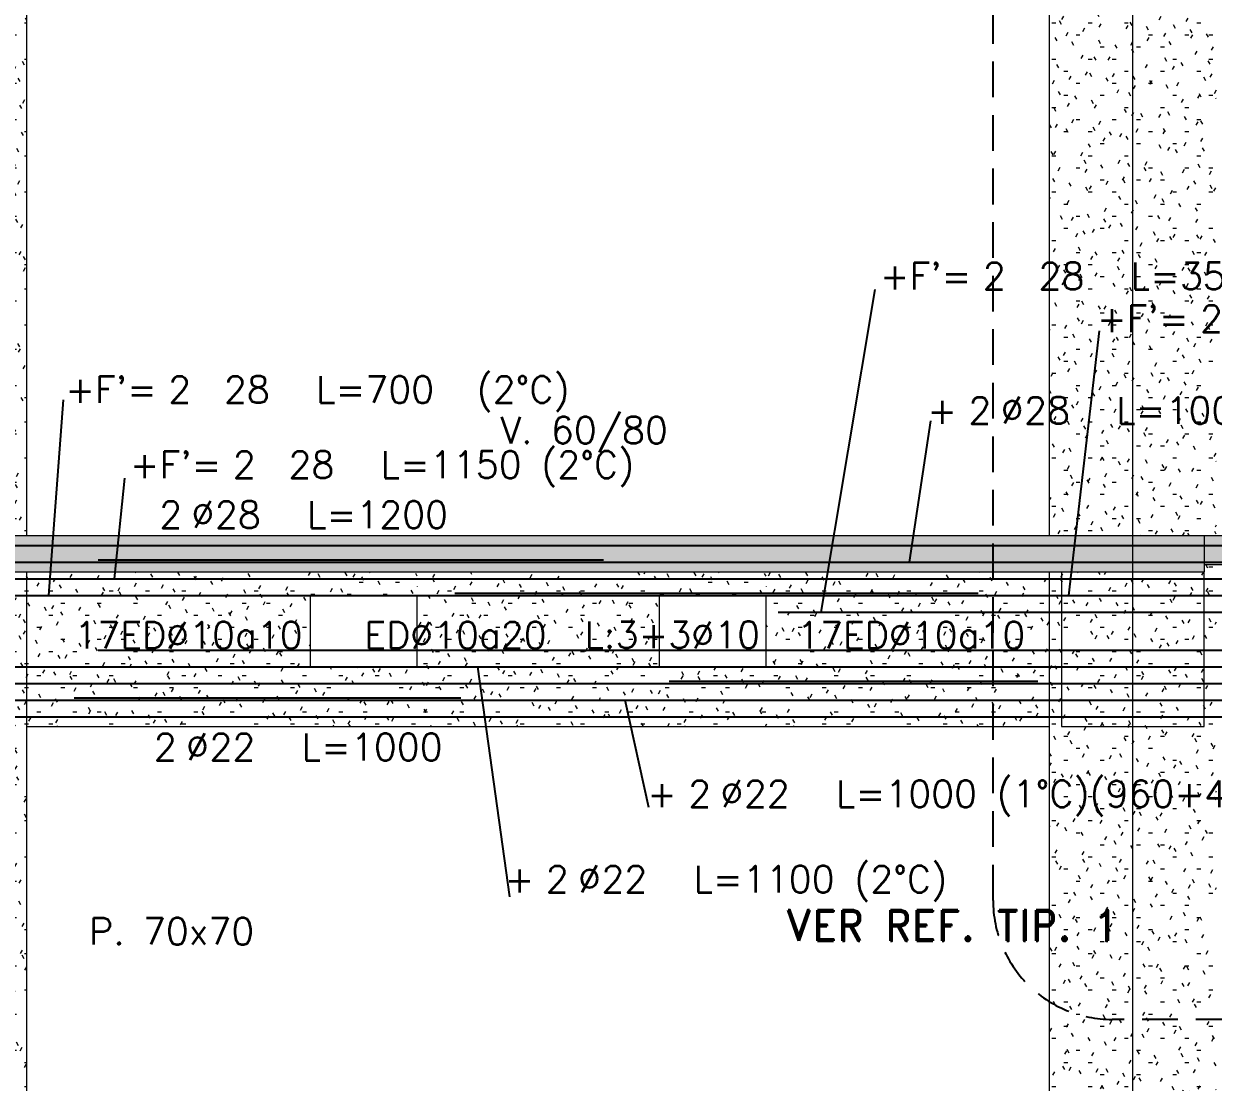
# Model space of a CAD drawing. Extents: x -10459 to 16942, y -13088 to 14608.
# Drawn here: x 4475 to 4975, y 2734 to 3178 of the extents above; entities that cross this region are included whole.
import ezdxf
from ezdxf.enums import TextEntityAlignment as Align

# ---------------------------------------------------------------- set-up
doc = ezdxf.new("R2010")
doc.units = 0
doc.header["$LTSCALE"] = 30
doc.header["$MEASUREMENT"] = 0
doc.linetypes.add("EJE1-1'$0$DASHED", pattern=[0.75, 0.5, -0.25])
doc.linetypes.add("EJE1-1'$0$RLE-PROYECCION", pattern=[0.71438, 0.47625, -0.23813])
doc.layers.get('0').update_dxf_attribs({"linetype": 'CONTINUOUS'})
for name, color, linetype in [("EJE1-1'$0$CORTES", 5, 'CONTINUOUS'), ("EJE1-1'$0$RLA-FE", 7, 'CONTINUOUS'), ("EJE1-1'$0$RLA-TEXTOS-FE", 9, 'CONTINUOUS')]:
    doc.layers.add(name, color=color, linetype=linetype)
doc.layers.add("EJE1-1'$0$RLA-ACHURADO", color=30, linetype="EJE1-1'$0$RLE-PROYECCION", lineweight=15, transparency=0.7)
for name, color, linetype, lineweight in [("EJE1-1'$0$RLA-CONTORNO", 30, 'CONTINUOUS', 15), ("EJE1-1'$0$RLA-EJES", 1, 'CONTINUOUS', 9), ("EJE1-1'$0$RLA-TEXTOS-1", 9, 'CONTINUOUS', 9)]:
    doc.layers.add(name, color=color, linetype=linetype, lineweight=lineweight)
doc.styles.add("EJE1-1'$0$RomanD", font='romand.shx', dxfattribs={"height": 31.5})
doc.styles.add("EJE1-1'$0$RomanS", font='romans.shx', dxfattribs={"height": 11.25})
pattern_1 = [(0, (-234.281, -2576.79), (20.32, 5.08), [1.676, -13.564, 1.676, -13.564, -81.28]), (0, (-234.281, -2576.79), (20.32, 5.08), [-30.48, 1.676, -28.804, 1.676, -13.564, -35.56]), (0, (-234.281, -2576.79), (20.32, 5.08), [-76.2, 1.676, -8.484, 1.676, -23.724]), (120, (-226.661, -2574.25), (-14.559409, 15.057636), [1.676, -13.564, 1.676, -13.564, -81.28]), (120, (-226.661, -2574.25), (-14.559409, 15.057636), [-30.48, 1.676, -28.804, 1.676, -13.564, -35.56]), (120, (-226.661, -2574.25), (-14.559409, 15.057636), [-76.2, 1.676, -8.484, 1.676, -23.724]), (240, (-224.121, -2564.09), (-5.760591, -20.137636), [1.676, -13.564, 1.676, -13.564, -81.28]), (240, (-224.121, -2564.09), (-5.760591, -20.137636), [-30.48, 1.676, -28.804, 1.676, -13.564, -35.56]), (240, (-224.121, -2564.09), (-5.760591, -20.137636), [-76.2, 1.676, -8.484, 1.676, -23.724])]

# ---------------------------------------------------------------- blocks, each defined once
blk = doc.blocks.new('*U156')
at = {"layer": "EJE1-1'$0$RLA-FE"}
for p, q in [((0, 0), (1018.21, 0)), ((1018.21, 0), (1068.21, 0)), ((1068.21, 0), (1100, 0)), ((1100, 0), (1100, 0))]:
    blk.add_line(p, q, dxfattribs=at)
at = {"layer": "EJE1-1'$0$RLA-FE", "color": 3, "style": "EJE1-1'$0$RomanS", "flags": 8}
for tag, p in [('F=', (458.44, -47.89)), ('NUM', (472.85, -47.89))]:
    blk.add_attdef(tag, text='', height=11.25, dxfattribs=at).set_placement(p, align=Align.RIGHT)
at = {"layer": "EJE1-1'$0$RLA-FE", "color": 3, "style": "EJE1-1'$0$RomanS"}
for tag, p, flags in [('PHI', (476.74, -47.68), 12), ('DIAM', (486.6, -47.89), 12), ('MINUS', (508.62, -47.89), 13), ('MARK', (522.01, -47.89), 13), ('TEXTO_FE1', (525.31, -47.89), 8), ('TEXTO_FE2', (592.83, -47.88), 8), ('TIPO', (548.8, -57.92), 13), ('NVECES', (534.93, -76.86), 13), ('NUMFE', (538.86, -96.62), 13), ('CAPA', (547.06, -115.74), 13), ('DESPLAZA', (277.18, -134.17), 13), ('ESPACIO', (283.22, -152.53), 13), ('CANT', (297.06, -171.33), 13)]:
    blk.add_attdef(tag, p, '', height=11.25, dxfattribs=dict(at, flags=flags))
blk = doc.blocks.new('*U134')
at = {"layer": "EJE1-1'$0$RLA-FE"}
for p, q in [((0, 0), (818.21, 0)), ((818.21, 0), (868.21, 0)), ((868.21, 0), (900, 0)), ((900, 0), (900, 0))]:
    blk.add_line(p, q, dxfattribs=at)
at = {"layer": "EJE1-1'$0$RLA-FE", "color": 3, "style": "EJE1-1'$0$RomanS", "flags": 8}
for tag, p in [('F=', (358.44, 57.02)), ('NUM', (372.85, 57.02))]:
    blk.add_attdef(tag, text='', height=11.25, dxfattribs=at).set_placement(p, align=Align.RIGHT)
at = {"layer": "EJE1-1'$0$RLA-FE", "color": 3, "style": "EJE1-1'$0$RomanS"}
for tag, p, flags in [('PHI', (376.74, 57.23), 12), ('DIAM', (386.6, 57.02), 12), ('MINUS', (408.62, 57.02), 13), ('MARK', (422.01, 57.02), 13), ('TEXTO_FE1', (425.31, 57.02), 8), ('TEXTO_FE2', (492.83, 57.03), 8), ('TIPO', (448.8, -57.92), 13), ('NVECES', (434.93, -76.86), 13), ('NUMFE', (438.86, -96.62), 13), ('CAPA', (447.06, -115.74), 13), ('DESPLAZA', (277.18, -134.17), 13), ('ESPACIO', (283.22, -152.53), 13), ('CANT', (297.06, -171.33), 13)]:
    blk.add_attdef(tag, p, '', height=11.25, dxfattribs=dict(at, flags=flags))
blk = doc.blocks.new('*U239')
at = {"layer": "EJE1-1'$0$RLA-FE"}
blk.add_line((0, 0), (918.21, 0), dxfattribs=at)
at = {"layer": "EJE1-1'$0$RLA-FE", "color": 3, "style": "EJE1-1'$0$RomanS", "flags": 8}
for tag, p in [('F=', (366.16, -18.3)), ('NUM', (380.57, -18.3))]:
    blk.add_attdef(tag, text='', height=11.25, dxfattribs=at).set_placement(p, align=Align.RIGHT)
at = {"layer": "EJE1-1'$0$RLA-FE", "color": 3, "style": "EJE1-1'$0$RomanS"}
for tag, p, flags in [('PHI', (384.47, -18.08), 12), ('DIAM', (394.32, -18.3), 12), ('MINUS', (416.34, -18.3), 13), ('MARK', (429.73, -18.3), 13), ('TEXTO_FE1', (433.03, -18.3), 8), ('TEXTO_FE2', (500.55, -18.28), 8), ('TIPO', (498.8, -57.92), 13), ('NVECES', (484.93, -76.86), 13), ('NUMFE', (488.86, -96.62), 13), ('CAPA', (497.06, -115.74), 13), ('DESPLAZA', (277.18, -134.17), 13), ('ESPACIO', (283.22, -152.53), 13), ('CANT', (297.06, -171.33), 13)]:
    blk.add_attdef(tag, p, '', height=11.25, dxfattribs=dict(at, flags=flags))
blk = doc.blocks.new('*U238')
at = {"layer": "EJE1-1'$0$RLA-FE"}
for p, q in [((0, 0), (818.21, 0)), ((818.21, 0), (868.21, 0)), ((868.21, 0), (900, 0)), ((900, 0), (900, 0))]:
    blk.add_line(p, q, dxfattribs=at)
at = {"layer": "EJE1-1'$0$RLA-FE", "color": 3, "style": "EJE1-1'$0$RomanS"}
for tag, p, flags in [('TIPO', (448.8, -57.92), 13), ('PHI', (233.75, -65.9), 12), ('DIAM', (243.61, -66.11), 12), ('MINUS', (265.62, -66.11), 13), ('MARK', (279.02, -66.11), 13), ('TEXTO_FE1', (282.32, -66.11), 8), ('TEXTO_FE2', (349.84, -66.09), 8), ('NVECES', (434.93, -76.86), 13), ('NUMFE', (438.86, -96.62), 13), ('CAPA', (447.06, -115.74), 13), ('DESPLAZA', (277.18, -134.17), 13), ('ESPACIO', (283.22, -152.53), 13), ('CANT', (297.06, -171.33), 13)]:
    blk.add_attdef(tag, p, '', height=11.25, dxfattribs=dict(at, flags=flags))
at = {"layer": "EJE1-1'$0$RLA-FE", "color": 3, "style": "EJE1-1'$0$RomanS", "flags": 8}
for tag, p in [('F=', (215.45, -66.11)), ('NUM', (229.85, -66.11))]:
    blk.add_attdef(tag, text='', height=11.25, dxfattribs=at).set_placement(p, align=Align.RIGHT)
blk = doc.blocks.new('*U241')
at = {"layer": "EJE1-1'$0$RLA-FE"}
for q in [(0, 0), (628.21, 0)]:
    blk.add_line((0, 0), q, dxfattribs=at)
at = {"layer": "EJE1-1'$0$RLA-FE", "color": 3, "style": "EJE1-1'$0$RomanS"}
for tag, p, flags in [('TIPO', (353.8, -57.92), 13), ('NVECES', (339.93, -76.86), 13), ('PHI', (387.16, -81.55), 12), ('DIAM', (397.01, -81.77), 12), ('MINUS', (419.03, -81.77), 13), ('MARK', (432.42, -81.77), 13), ('TEXTO_FE1', (435.72, -81.77), 8), ('NUMFE', (343.86, -96.62), 13), ('TEXTO_FE2', (368.41, -100.78), 8), ('CAPA', (352.06, -115.74), 13), ('DESPLAZA', (277.18, -134.17), 13), ('ESPACIO', (283.22, -152.53), 13), ('CANT', (297.06, -171.33), 13)]:
    blk.add_attdef(tag, p, '', height=11.25, dxfattribs=dict(at, flags=flags))
at = {"layer": "EJE1-1'$0$RLA-FE", "color": 3, "style": "EJE1-1'$0$RomanS", "flags": 8}
for tag, p in [('F=', (368.85, -81.77)), ('NUM', (383.26, -81.77))]:
    blk.add_attdef(tag, text='', height=11.25, dxfattribs=at).set_placement(p, align=Align.RIGHT)
blk = doc.blocks.new('*U155')
at = {"layer": "EJE1-1'$0$RLA-FE", "color": 6}
blk.add_line((0, 1), (155, 1), dxfattribs=at)
at = {"layer": "EJE1-1'$0$RLA-FE", "color": 3, "style": "EJE1-1'$0$RomanS", "flags": 8}
for tag, p in [('(', (63.16, 9.14)), ('EMP', (82.18, 9.14)), (')', (101.5, 9.14))]:
    blk.add_attdef(tag, text='', height=11.25, dxfattribs=at).set_placement(p, align=Align.CENTER)
blk = doc.blocks.new('*U242')
at = {"layer": "EJE1-1'$0$RLA-FE"}
for q in [(0, 0), (878.21, 0)]:
    blk.add_line((0, 0), q, dxfattribs=at)
at = {"layer": "EJE1-1'$0$RLA-FE", "color": 3, "style": "EJE1-1'$0$RomanS", "flags": 8}
for tag, p in [('F=', (253.31, -44.98)), ('NUM', (267.71, -44.98))]:
    blk.add_attdef(tag, text='', height=11.25, dxfattribs=at).set_placement(p, align=Align.RIGHT)
at = {"layer": "EJE1-1'$0$RLA-FE", "color": 3, "style": "EJE1-1'$0$RomanS"}
for tag, p, flags in [('PHI', (271.61, -44.76), 12), ('DIAM', (281.47, -44.98), 12), ('MINUS', (303.48, -44.98), 13), ('MARK', (316.88, -44.98), 13), ('TEXTO_FE1', (320.18, -44.98), 8), ('TEXTO_FE2', (387.7, -44.96), 8), ('TIPO', (478.8, -57.92), 13), ('NVECES', (464.93, -76.86), 13), ('NUMFE', (468.86, -96.62), 13), ('CAPA', (477.06, -115.74), 13), ('DESPLAZA', (277.18, -134.17), 13), ('ESPACIO', (283.22, -152.53), 13), ('CANT', (297.06, -171.33), 13)]:
    blk.add_attdef(tag, p, '', height=11.25, dxfattribs=dict(at, flags=flags))
blk = doc.blocks.new('*U158')
at = {"layer": "EJE1-1'$0$RLA-FE", "color": 6}
blk.add_line((0, 1), (162.5, 1), dxfattribs=at)
at = {"layer": "EJE1-1'$0$RLA-FE", "color": 3, "style": "EJE1-1'$0$RomanS", "flags": 8}
for tag, p in [('(', (66.91, 9.14)), ('EMP', (85.93, 9.14)), (')', (105.25, 9.14))]:
    blk.add_attdef(tag, text='', height=11.25, dxfattribs=at).set_placement(p, align=Align.CENTER)
blk = doc.blocks.new('*U162')
at = {"layer": "EJE1-1'$0$RLA-FE"}
blk.add_line((0, 0), (1018.21, 0), dxfattribs=at)
at = {"layer": "EJE1-1'$0$RLA-FE", "color": 3, "style": "EJE1-1'$0$RomanS"}
for tag, p, flags in [('TIPO', (548.8, -57.92), 13), ('NVECES', (534.93, -76.86), 13), ('PHI', (466.73, -94.62), 12), ('DIAM', (476.59, -94.83), 12), ('MINUS', (498.6, -94.83), 13), ('MARK', (512, -94.83), 13), ('TEXTO_FE1', (515.3, -94.83), 8), ('TEXTO_FE2', (582.82, -94.81), 8), ('NUMFE', (538.86, -96.62), 13), ('CAPA', (547.06, -115.74), 13), ('DESPLAZA', (277.18, -134.17), 13), ('ESPACIO', (283.22, -152.53), 13), ('CANT', (297.06, -171.33), 13)]:
    blk.add_attdef(tag, p, '', height=11.25, dxfattribs=dict(at, flags=flags))
at = {"layer": "EJE1-1'$0$RLA-FE", "color": 3, "style": "EJE1-1'$0$RomanS", "flags": 8}
for tag, p in [('F=', (448.43, -94.83)), ('NUM', (462.83, -94.83))]:
    blk.add_attdef(tag, text='', height=11.25, dxfattribs=at).set_placement(p, align=Align.RIGHT)
blk = doc.blocks.new('*U165')
at = {"layer": "EJE1-1'$0$RLA-FE"}
for q in [(0, 0), (868.21, 0)]:
    blk.add_line((0, 0), q, dxfattribs=at)
at = {"layer": "EJE1-1'$0$RLA-FE", "color": 3, "style": "EJE1-1'$0$RomanS"}
for tag, p, flags in [('TIPO', (473.8, -57.92), 13), ('NVECES', (459.93, -76.86), 13), ('NUMFE', (463.86, -96.62), 13), ('CAPA', (472.06, -115.74), 13), ('DESPLAZA', (217.18, -134.17), 13), ('PHI', (639.09, -149.92), 12), ('DIAM', (648.95, -150.13), 12), ('MINUS', (670.96, -150.13), 13), ('MARK', (684.36, -150.13), 13), ('TEXTO_FE1', (687.66, -150.13), 8), ('TEXTO_FE2', (755.18, -150.12), 8), ('ESPACIO', (223.22, -152.53), 13), ('CANT', (237.06, -171.33), 13)]:
    blk.add_attdef(tag, p, '', height=11.25, dxfattribs=dict(at, flags=flags))
at = {"layer": "EJE1-1'$0$RLA-FE", "color": 3, "style": "EJE1-1'$0$RomanS", "flags": 8}
for tag, p in [('F=', (620.79, -150.13)), ('NUM', (635.19, -150.13))]:
    blk.add_attdef(tag, text='', height=11.25, dxfattribs=at).set_placement(p, align=Align.RIGHT)
blk = doc.blocks.new('*U166')
at = {"layer": "EJE1-1'$0$RLA-FE"}
blk.add_line((0, 0), (1118.21, 0), dxfattribs=at)
at = {"layer": "EJE1-1'$0$RLA-FE", "color": 3, "style": "EJE1-1'$0$RomanS", "flags": 8}
for tag, p in [('F=', (508.44, 7.32)), ('NUM', (522.85, 7.32))]:
    blk.add_attdef(tag, text='', height=11.25, dxfattribs=at).set_placement(p, align=Align.RIGHT)
at = {"layer": "EJE1-1'$0$RLA-FE", "color": 3, "style": "EJE1-1'$0$RomanS"}
for tag, p, flags in [('PHI', (526.74, 7.54), 12), ('DIAM', (536.6, 7.32), 12), ('MINUS', (558.62, 7.32), 13), ('MARK', (572.01, 7.32), 13), ('TEXTO_FE1', (575.31, 7.32), 8), ('TEXTO_FE2', (642.83, 7.34), 8), ('TIPO', (598.8, -57.92), 13), ('NVECES', (584.93, -76.86), 13), ('NUMFE', (588.86, -96.62), 13), ('CAPA', (597.06, -115.74), 13), ('DESPLAZA', (277.18, -134.17), 13), ('ESPACIO', (283.22, -152.53), 13), ('CANT', (297.06, -171.33), 13)]:
    blk.add_attdef(tag, p, '', height=11.25, dxfattribs=dict(at, flags=flags))
blk = doc.blocks.new('*U169')
at = {"layer": "EJE1-1'$0$RLA-FE"}
for q in [(0, 0), (868.21, 0)]:
    blk.add_line((0, 0), q, dxfattribs=at)
at = {"layer": "EJE1-1'$0$RLA-FE", "color": 3, "style": "EJE1-1'$0$RomanS", "flags": 8}
for tag, p in [('F=', (361.1, 58.14)), ('NUM', (375.51, 58.14))]:
    blk.add_attdef(tag, text='', height=11.25, dxfattribs=at).set_placement(p, align=Align.RIGHT)
at = {"layer": "EJE1-1'$0$RLA-FE", "color": 3, "style": "EJE1-1'$0$RomanS"}
for tag, p, flags in [('PHI', (379.4, 58.36), 12), ('DIAM', (389.26, 58.14), 12), ('MINUS', (411.28, 58.14), 13), ('MARK', (424.67, 58.14), 13), ('TEXTO_FE1', (427.97, 58.14), 8), ('TEXTO_FE2', (495.49, 58.16), 8), ('TIPO', (473.8, -57.92), 13), ('NVECES', (459.93, -76.86), 13), ('NUMFE', (463.86, -96.62), 13), ('CAPA', (472.06, -115.74), 13), ('DESPLAZA', (277.18, -134.17), 13), ('ESPACIO', (283.22, -152.53), 13), ('CANT', (297.06, -171.33), 13)]:
    blk.add_attdef(tag, p, '', height=11.25, dxfattribs=dict(at, flags=flags))
blk = doc.blocks.new('*U170')
at = {"layer": "EJE1-1'$0$RLA-FE", "color": 6}
blk.add_line((0, 1), (212.5, 1), dxfattribs=at)
at = {"layer": "EJE1-1'$0$RLA-FE", "color": 3, "style": "EJE1-1'$0$RomanS", "flags": 8}
for tag, p in [('(', (91.91, 9.14)), ('EMP', (110.93, 9.14)), (')', (130.25, 9.14))]:
    blk.add_attdef(tag, text='', height=11.25, dxfattribs=at).set_placement(p, align=Align.CENTER)
blk = doc.blocks.new('*U251')
at = {"layer": "EJE1-1'$0$RLA-FE"}
blk.add_line((0, 0), (1068.21, 0), dxfattribs=at)
at = {"layer": "EJE1-1'$0$RLA-FE", "color": 3, "style": "EJE1-1'$0$RomanS", "flags": 8}
for tag, p in [('F=', (381.87, 42.35)), ('NUM', (396.28, 42.35))]:
    blk.add_attdef(tag, text='', height=11.25, dxfattribs=at).set_placement(p, align=Align.RIGHT)
at = {"layer": "EJE1-1'$0$RLA-FE", "color": 3, "style": "EJE1-1'$0$RomanS"}
for tag, p, flags in [('PHI', (400.17, 42.56), 14), ('DIAM', (410.03, 42.35), 12), ('MINUS', (432.05, 42.35), 13), ('MARK', (445.44, 42.35), 13), ('TEXTO_FE1', (448.74, 42.35), 8), ('TEXTO_FE2', (516.26, 42.36), 8), ('TIPO', (573.8, -75.78), 13), ('NVECES', (559.93, -94.72), 13), ('NUMFE', (563.86, -114.48), 13), ('CAPA', (572.06, -133.6), 13), ('DESPLAZA', (278.34, -151.59), 13), ('ESPACIO', (284.39, -169.95), 13), ('CANT', (298.23, -188.75), 13)]:
    blk.add_attdef(tag, p, '', height=11.25, dxfattribs=dict(at, flags=flags))
blk = doc.blocks.new('*U250')
at = {"layer": "EJE1-1'$0$RLA-FE"}
for p, q in [((0, 0), (618.21, 0)), ((618.21, 0), (668.21, 0)), ((668.21, 0), (700, 0)), ((700, 0), (700, 0))]:
    blk.add_line(p, q, dxfattribs=at)
at = {"layer": "EJE1-1'$0$RLA-FE", "color": 3, "style": "EJE1-1'$0$RomanS", "flags": 8}
for tag, p in [('F=', (354.71, 80.91)), ('NUM', (369.12, 80.91))]:
    blk.add_attdef(tag, text='', height=11.25, dxfattribs=at).set_placement(p, align=Align.RIGHT)
at = {"layer": "EJE1-1'$0$RLA-FE", "color": 3, "style": "EJE1-1'$0$RomanS"}
for tag, p, flags in [('PHI', (373.02, 81.12), 14), ('DIAM', (382.87, 80.91), 12), ('MINUS', (404.89, 80.91), 13), ('MARK', (418.28, 80.91), 13), ('TEXTO_FE1', (421.58, 80.91), 8), ('TEXTO_FE2', (489.11, 80.93), 8), ('TIPO', (348.8, -75.78), 13), ('NVECES', (334.93, -94.72), 13), ('NUMFE', (338.86, -114.48), 13), ('CAPA', (347.06, -133.6), 13), ('DESPLAZA', (278.34, -151.59), 13), ('ESPACIO', (284.39, -169.95), 13), ('CANT', (298.23, -188.75), 13)]:
    blk.add_attdef(tag, p, '', height=11.25, dxfattribs=dict(at, flags=flags))
blk = doc.blocks.new('*U176')
at = {"layer": "EJE1-1'$0$RLA-FE"}
for q in [(0, 0), (718.21, 0)]:
    blk.add_line((0, 0), q, dxfattribs=at)
at = {"layer": "EJE1-1'$0$RLA-FE", "color": 3, "style": "EJE1-1'$0$RomanS", "flags": 8}
for tag, p in [('F=', (308.44, 110.72)), ('NUM', (322.85, 110.72))]:
    blk.add_attdef(tag, text='', height=11.25, dxfattribs=at).set_placement(p, align=Align.RIGHT)
at = {"layer": "EJE1-1'$0$RLA-FE", "color": 3, "style": "EJE1-1'$0$RomanS"}
for tag, p, flags in [('PHI', (326.74, 110.93), 14), ('DIAM', (336.6, 110.72), 12), ('MINUS', (358.62, 110.72), 13), ('MARK', (372.01, 110.72), 13), ('TEXTO_FE1', (375.31, 110.72), 8), ('TEXTO_FE2', (442.83, 110.74), 8), ('TIPO', (398.8, -75.78), 13), ('NVECES', (384.93, -94.72), 13), ('NUMFE', (388.86, -114.48), 13), ('CAPA', (397.06, -133.6), 13), ('DESPLAZA', (278.34, -151.59), 13), ('ESPACIO', (284.39, -169.95), 13), ('CANT', (298.23, -188.75), 13)]:
    blk.add_attdef(tag, p, '', height=11.25, dxfattribs=dict(at, flags=flags))
blk = doc.blocks.new('*U177')
at = {"layer": "EJE1-1'$0$RLA-FE", "color": 6}
blk.add_line((0, 1), (220, 1), dxfattribs=at)
at = {"layer": "EJE1-1'$0$RLA-FE", "color": 3, "style": "EJE1-1'$0$RomanS", "flags": 8}
for tag, p in [('(', (95.66, 9.14)), ('EMP', (114.68, 9.14)), (')', (134, 9.14))]:
    blk.add_attdef(tag, text='', height=11.25, dxfattribs=at).set_placement(p, align=Align.CENTER)
blk = doc.blocks.new('*U178')
at = {"layer": "EJE1-1'$0$RLA-FE"}
for p, q in [((0, 0), (0, 0)), ((0, 0), (268.21, 0)), ((268.21, 0), (318.21, 0)), ((318.21, 0), (350, 0)), ((350, 0), (350, 0))]:
    blk.add_line(p, q, dxfattribs=at)
at = {"layer": "EJE1-1'$0$RLA-FE", "color": 3, "style": "EJE1-1'$0$RomanS", "flags": 8}
for tag, p in [('F=', (81.32, 135.65)), ('NUM', (95.73, 135.65))]:
    blk.add_attdef(tag, text='', height=11.25, dxfattribs=at).set_placement(p, align=Align.RIGHT)
at = {"layer": "EJE1-1'$0$RLA-FE", "color": 3, "style": "EJE1-1'$0$RomanS"}
for tag, p, flags in [('PHI', (99.62, 135.86), 14), ('DIAM', (109.48, 135.65), 12), ('MINUS', (131.5, 135.65), 13), ('MARK', (144.89, 135.65), 13), ('TEXTO_FE1', (148.19, 135.65), 8), ('TEXTO_FE2', (215.71, 135.66), 8), ('TIPO', (173.8, -75.78), 13), ('NVECES', (159.93, -94.72), 13), ('NUMFE', (163.86, -114.48), 13), ('CAPA', (172.06, -133.6), 13), ('DESPLAZA', (278.34, -151.59), 13), ('ESPACIO', (284.39, -169.95), 13), ('CANT', (298.23, -188.75), 13)]:
    blk.add_attdef(tag, p, '', height=11.25, dxfattribs=dict(at, flags=flags))
blk = doc.blocks.new("EJE1-1'")
at = {"layer": "EJE1-1'$0$RLA-ACHURADO"}
h = blk.add_hatch(dxfattribs=at)
h.set_pattern_fill('SAND - DENSE', color=256, style=0, pattern_type=2)
h.set_pattern_definition(pattern_1)
h.paths.add_polyline_path([(2119.733, 787), (2140.481, 787), (2140.481, 1171), (2135.481, 1171), (2135.481, 1103), (2075.481, 1103), (2075.481, 1168), (2070.481, 1168), (2070.481, 787)], flags=0)
h = blk.add_hatch(dxfattribs=at)
h.set_pattern_fill('SAND - DENSE', color=256, style=0, pattern_type=2)
h.set_pattern_definition(pattern_1)
h.paths.add_polyline_path([(1640.481, 787), (1640.481, 1168), (1635.481, 1168), (1635.481, 1103), (1575.481, 1103), (1575.481, 1168), (1570.481, 1168), (1570.481, 787), (1635.481, 787)], flags=0)
h = blk.add_hatch(dxfattribs=at)
h.set_pattern_fill('SAND - DENSE', color=256, style=0, pattern_type=2)
h.set_pattern_definition(pattern_1)
h.paths.add_polyline_path([(2135.481, 772), (2135.481, 787), (-2429.52, 787), (-2429.52, 772), (2119.733, 772)], flags=0)
h = blk.add_hatch(dxfattribs=at)
h.set_pattern_fill('SAND - DENSE', color=256, style=0, pattern_type=2)
h.set_pattern_definition(pattern_1)
h.paths.add_polyline_path([(2720.477, 775), (2720.477, 787), (2135.481, 787), (2135.481, 775), (2636.786, 775)], flags=0)
h = blk.add_hatch(dxfattribs=at)
h.set_pattern_fill('SAND - DENSE', color=256, style=0, pattern_type=2)
h.set_pattern_definition(pattern_1)
h.paths.add_polyline_path([(1640.481, 391), (1640.481, 772), (1635.481, 772), (1635.481, 707), (1575.481, 707), (1575.481, 772), (1570.481, 772), (1570.481, 391), (1635.481, 391)], flags=0)
h = blk.add_hatch(dxfattribs=at)
h.set_pattern_fill('SAND - DENSE', color=256, style=0, pattern_type=2)
h.set_pattern_definition([(0, (-234.281, -2576.79), (20.32, 5.08), [1.676, -13.564, 1.676, -13.564, -81.28]), (0, (-234.281, -2576.79), (20.32, 5.08), [-30.48, 1.676, -28.804, 1.676, -13.564, -35.56]), (0, (-234.281, -2576.79), (20.32, 5.08), [-76.2, 1.676, -8.484, 1.676, -23.724]), (120, (-226.661, -2574.25), (-14.559409, 15.057636), [1.676, -13.564, 1.676, -13.564, -81.28]), (120, (-226.661, -2574.25), (-14.559409, 15.057636), [-30.48, 1.676, -28.804, 1.676, -13.564, -35.56]), (120, (-226.661, -2574.25), (-14.559409, 15.057636), [-76.2, 1.676, -8.484, 1.676, -23.724]), (240, (-224.121, -2564.09), (-5.760591, -20.137636), [1.676, -13.564, 1.676, -13.564, -81.28]), (240, (-224.121, -2564.09), (-5.760591, -20.137636), [-30.48, 1.676, -28.804, 1.676, -13.564, -35.56]), (240, (-224.121, -2564.09), (-5.760591, -20.137636), [-76.2, 1.676, -8.484, 1.676, -23.724])])
h.paths.add_polyline_path([(1951.314, 772), (1951.314, 732), (1906.314, 732), (1906.314, 772), (1804.647, 772), (1804.647, 732), (1759.647, 732), (1759.647, 772), (1640.481, 772), (1640.481, 707), (2070.481, 707), (2070.481, 772)])
h = blk.add_hatch(dxfattribs=at)
h.set_pattern_fill('SAND - DENSE', color=256, style=0, pattern_type=2)
h.set_pattern_definition([(0, (449.8857, -1729.79), (20.32, 5.08), [1.676, -13.564, 1.676, -13.564, -81.28]), (0, (449.8857, -1729.79), (20.32, 5.08), [-30.48, 1.676, -28.804, 1.676, -13.564, -35.56]), (0, (449.8857, -1729.79), (20.32, 5.08), [-76.2, 1.676, -8.484, 1.676, -23.724]), (120, (457.5057, -1727.25), (-14.559409, 15.057636), [1.676, -13.564, 1.676, -13.564, -81.28]), (120, (457.5057, -1727.25), (-14.559409, 15.057636), [-30.48, 1.676, -28.804, 1.676, -13.564, -35.56]), (120, (457.5057, -1727.25), (-14.559409, 15.057636), [-76.2, 1.676, -8.484, 1.676, -23.724]), (240, (460.0457, -1717.09), (-5.760591, -20.137636), [1.676, -13.564, 1.676, -13.564, -81.28]), (240, (460.0457, -1717.09), (-5.760591, -20.137636), [-30.48, 1.676, -28.804, 1.676, -13.564, -35.56]), (240, (460.0457, -1717.09), (-5.760591, -20.137636), [-76.2, 1.676, -8.484, 1.676, -23.724])])
h.paths.add_polyline_path([(1804.647, 762), (1804.647, 772), (1759.647, 772), (1759.647, 762)])
h = blk.add_hatch(dxfattribs=at)
h.set_pattern_fill('SAND - DENSE', color=256, style=0, pattern_type=2)
h.set_pattern_definition([(0, (596.5523, -1729.79), (20.32, 5.08), [1.676, -13.564, 1.676, -13.564, -81.28]), (0, (596.5523, -1729.79), (20.32, 5.08), [-30.48, 1.676, -28.804, 1.676, -13.564, -35.56]), (0, (596.5523, -1729.79), (20.32, 5.08), [-76.2, 1.676, -8.484, 1.676, -23.724]), (120, (604.1723, -1727.25), (-14.559409, 15.057636), [1.676, -13.564, 1.676, -13.564, -81.28]), (120, (604.1723, -1727.25), (-14.559409, 15.057636), [-30.48, 1.676, -28.804, 1.676, -13.564, -35.56]), (120, (604.1723, -1727.25), (-14.559409, 15.057636), [-76.2, 1.676, -8.484, 1.676, -23.724]), (240, (606.7123, -1717.09), (-5.760591, -20.137636), [1.676, -13.564, 1.676, -13.564, -81.28]), (240, (606.7123, -1717.09), (-5.760591, -20.137636), [-30.48, 1.676, -28.804, 1.676, -13.564, -35.56]), (240, (606.7123, -1717.09), (-5.760591, -20.137636), [-76.2, 1.676, -8.484, 1.676, -23.724])])
h.paths.add_polyline_path([(1951.314, 762), (1951.314, 772), (1906.314, 772), (1906.314, 762)])
h = blk.add_hatch(dxfattribs=at)
h.set_pattern_fill('SAND - DENSE', color=256, style=0, pattern_type=2)
h.set_pattern_definition(pattern_1)
h.paths.add_polyline_path([(2070.481, 391), (2140.481, 391), (2140.481, 775), (2135.481, 775), (2135.481, 707), (2075.481, 707), (2075.481, 772), (2070.481, 772), (2070.481, 707)], flags=0)
h = blk.add_hatch(dxfattribs=at)
h.set_pattern_fill('SAND - DENSE', color=256, style=0, pattern_type=2)
h.set_pattern_definition(pattern_1)
h.paths.add_polyline_path([(2075.481, 707), (2135.481, 707), (2135.481, 772), (2075.481, 772)], flags=0)
at = {"layer": "EJE1-1'$0$CORTES", "color": 1, "linetype": "EJE1-1'$0$DASHED"}
blk.add_lwpolyline([(2096.685, 1296.086), (2596.866, 1296.086, -0.4142136), (2646.866, 1246.086), (2646.866, 633.863, -0.4142136), (2596.866, 583.863), (2096.685, 583.863, -0.4142136), (2046.685, 633.863), (2046.685, 1246.086, -0.4142136)], format="xyb", close=True, dxfattribs=at)
at = {"layer": "EJE1-1'$0$RLA-CONTORNO"}
for p, q in [((1640.481, 787), (1640.481, 1168)), ((2070.481, 787), (2070.481, 1168)), ((2720.477, 787), (-2429.52, 787)), ((2135.481, 787), (2135.481, 772)), ((1635.481, 772), (2075.481, 772)), ((1640.481, 391), (1640.481, 772)), ((2070.481, 391), (2070.481, 772)), ((2075.481, 772), (2075.481, 707)), ((2075.486, 772), (2135.481, 772)), ((2135.481, 775), (2340.481, 775)), ((2135.481, 707), (2135.481, 772)), ((1640.481, 707), (2070.481, 707)), ((2075.481, 707), (2135.481, 707))]:
    blk.add_line(p, q, dxfattribs=at)
for points in [[(1759.647, 732), (1804.647, 732), (1804.647, 762), (1759.647, 762)], [(1906.314, 732), (1951.314, 732), (1951.314, 762), (1906.314, 762)]]:
    blk.add_lwpolyline(points, close=True, dxfattribs=at)
at = {"layer": "EJE1-1'$0$RLA-EJES"}
blk.add_line((2105.481, -651.36), (2105.481, 1463), dxfattribs=at)
at = {"layer": "EJE1-1'$0$RLA-FE", "color": 2}
for p, q in [((1996.917, 890.646), (1974.3, 755)), ((2078.481, 762), (2091.403, 873.166)), ((1655.723, 844.222), (1649.588, 762)), ((2020.436, 835.45), (2011.411, 776)), ((1681.633, 811.346), (1677.227, 769)), ((1829.929, 732), (1843.427, 635.364)), ((1902.022, 672.851), (1891.988, 718))]:
    blk.add_line(p, q, dxfattribs=at)
at = {"layer": "EJE1-1'$0$RLA-FE"}
ref = blk.add_blockref('*U178', (1956.314, 755), dxfattribs=at)
ref.add_attrib('DIAM', '28', (2065.791, 890.646), dxfattribs={"color": 3, "height": 11.25, "style": "EJE1-1'$0$RomanS"})
ref.add_attrib('NUM', '2', dxfattribs={"color": 3, "height": 11.25, "style": "EJE1-1'$0$RomanS"}).set_placement((2052.04, 890.646), align=Align.RIGHT)
ref.add_attrib('TEXTO_FE1', 'L=350', (2104.503, 890.646), dxfattribs={"color": 3, "height": 11.25, "style": "EJE1-1'$0$RomanS"})
ref.add_attrib('TEXTO_FE2', '(3°C)', (2172.025, 890.664), dxfattribs={"color": 3, "height": 11.25, "style": "EJE1-1'$0$RomanS"})
ref.add_attrib('F=', "+F'=", dxfattribs={"color": 3, "height": 11.25, "style": "EJE1-1'$0$RomanS"}).set_placement((2037.631, 890.646), align=Align.RIGHT)
ref = blk.add_blockref('*U176', (1820.477, 762), dxfattribs=at)
ref.add_attrib('NUM', '2', dxfattribs={"color": 3, "height": 11.25, "style": "EJE1-1'$0$RomanS"}).set_placement((2143.326, 872.72), align=Align.RIGHT)
ref.add_attrib('F=', "+F'=", dxfattribs={"color": 3, "height": 11.25, "style": "EJE1-1'$0$RomanS"}).set_placement((2128.918, 872.72), align=Align.RIGHT)
ref = blk.add_blockref('*U250', (1340.481, 762), dxfattribs=at)
ref.add_attrib('DIAM', '28', (1723.354, 842.91), dxfattribs={"color": 3, "height": 11.25, "style": "EJE1-1'$0$RomanS"})
ref.add_attrib('NUM', '2', dxfattribs={"color": 3, "height": 11.25, "style": "EJE1-1'$0$RomanS"}).set_placement((1709.603, 842.91), align=Align.RIGHT)
ref.add_attrib('TEXTO_FE1', 'L=700', (1762.065, 842.91), dxfattribs={"color": 3, "height": 11.25, "style": "EJE1-1'$0$RomanS"})
ref.add_attrib('TEXTO_FE2', '(2°C)', (1829.587, 842.928), dxfattribs={"color": 3, "height": 11.25, "style": "EJE1-1'$0$RomanS"})
ref.add_attrib('F=', "+F'=", dxfattribs={"color": 3, "height": 11.25, "style": "EJE1-1'$0$RomanS"}).set_placement((1695.194, 842.91), align=Align.RIGHT)
for name, p in [('*U134', (982.981, 776)), ('*U165', (1670.477, 739)), ('*U170', (1670.478, 776)), ('*U177', (1820.477, 762)), ('*U241', (1910.477, 725)), ('*U155', (1910.477, 725)), ('*U238', (1165.481, 725)), ('*U156', (722.981, 718)), ('*U158', (1660.477, 718))]:
    blk.add_blockref(name, p, dxfattribs=at)
ref = blk.add_blockref('*U169', (1670.478, 776), dxfattribs=at)
ref.add_attrib('DIAM', '28', (2059.738, 834.142), dxfattribs={"color": 3, "height": 11.25, "style": "EJE1-1'$0$RomanS"})
ref.add_attrib('NUM', '2', dxfattribs={"color": 3, "height": 11.25, "style": "EJE1-1'$0$RomanS"}).set_placement((2045.987, 834.142), align=Align.RIGHT)
ref.add_attrib('TEXTO_FE1', 'L=1000', (2098.45, 834.142), dxfattribs={"color": 3, "height": 11.25, "style": "EJE1-1'$0$RomanS"})
ref.add_attrib('PHI', '%%C', (2049.883, 834.356), dxfattribs={"color": 3, "height": 11.25, "style": "EJE1-1'$0$RomanS"})
ref.add_attrib('F=', '+', dxfattribs={"color": 3, "height": 11.25, "style": "EJE1-1'$0$RomanS"}).set_placement((2031.578, 834.142), align=Align.RIGHT)
ref = blk.add_blockref('*U251', (1340.481, 769), dxfattribs=at)
ref.add_attrib('DIAM', '28', (1750.507, 811.346), dxfattribs={"color": 3, "height": 11.25, "style": "EJE1-1'$0$RomanS"})
ref.add_attrib('NUM', '2', dxfattribs={"color": 3, "height": 11.25, "style": "EJE1-1'$0$RomanS"}).set_placement((1736.756, 811.346), align=Align.RIGHT)
ref.add_attrib('TEXTO_FE1', 'L=1150', (1789.219, 811.346), dxfattribs={"color": 3, "height": 11.25, "style": "EJE1-1'$0$RomanS"})
ref.add_attrib('TEXTO_FE2', '(2°C)', (1856.741, 811.364), dxfattribs={"color": 3, "height": 11.25, "style": "EJE1-1'$0$RomanS"})
ref.add_attrib('F=', "+F'=", dxfattribs={"color": 3, "height": 11.25, "style": "EJE1-1'$0$RomanS"}).set_placement((1722.347, 811.346), align=Align.RIGHT)
ref = blk.add_blockref('*U166', (1182.981, 783), dxfattribs=at)
ref.add_attrib('DIAM', '28', (1719.581, 790.324), dxfattribs={"color": 3, "height": 11.25, "style": "EJE1-1'$0$RomanS"})
ref.add_attrib('NUM', '2', dxfattribs={"color": 3, "height": 11.25, "style": "EJE1-1'$0$RomanS"}).set_placement((1705.83, 790.324), align=Align.RIGHT)
ref.add_attrib('TEXTO_FE1', 'L=1200', (1758.292, 790.324), dxfattribs={"color": 3, "height": 11.25, "style": "EJE1-1'$0$RomanS"})
ref.add_attrib('PHI', '%%C', (1709.725, 790.538), dxfattribs={"color": 3, "height": 11.25, "style": "EJE1-1'$0$RomanS"})
ref = blk.add_blockref('*U242', (1660.477, 718), dxfattribs=at)
ref.add_attrib('DIAM', '22', (1941.943, 673.024), dxfattribs={"color": 3, "height": 11.25, "style": "EJE1-1'$0$RomanS"})
ref.add_attrib('NUM', '2', dxfattribs={"color": 3, "height": 11.25, "style": "EJE1-1'$0$RomanS"}).set_placement((1928.192, 673.024), align=Align.RIGHT)
ref.add_attrib('TEXTO_FE1', 'L=1000', (1980.654, 673.024), dxfattribs={"color": 3, "height": 11.25, "style": "EJE1-1'$0$RomanS"})
ref.add_attrib('TEXTO_FE2', '(1°C)(960+40)', (2048.176, 673.042), dxfattribs={"color": 3, "height": 11.25, "style": "EJE1-1'$0$RomanS"})
ref.add_attrib('PHI', '%%C', (1932.088, 673.238), dxfattribs={"color": 3, "height": 11.25, "style": "EJE1-1'$0$RomanS"})
ref.add_attrib('F=', '+', dxfattribs={"color": 3, "height": 11.25, "style": "EJE1-1'$0$RomanS"}).set_placement((1913.783, 673.024), align=Align.RIGHT)
ref = blk.add_blockref('*U162', (1405.481, 732), dxfattribs=at)
ref.add_attrib('DIAM', '22', (1882.066, 637.17), dxfattribs={"color": 3, "height": 11.25, "style": "EJE1-1'$0$RomanS"})
ref.add_attrib('NUM', '2', dxfattribs={"color": 3, "height": 11.25, "style": "EJE1-1'$0$RomanS"}).set_placement((1868.315, 637.17), align=Align.RIGHT)
ref.add_attrib('TEXTO_FE1', 'L=1100', (1920.778, 637.17), dxfattribs={"color": 3, "height": 11.25, "style": "EJE1-1'$0$RomanS"})
ref.add_attrib('TEXTO_FE2', '(2°C)', (1988.3, 637.187), dxfattribs={"color": 3, "height": 11.25, "style": "EJE1-1'$0$RomanS"})
ref.add_attrib('PHI', '%%C', (1872.211, 637.384), dxfattribs={"color": 3, "height": 11.25, "style": "EJE1-1'$0$RomanS"})
ref.add_attrib('F=', '+', dxfattribs={"color": 3, "height": 11.25, "style": "EJE1-1'$0$RomanS"}).set_placement((1853.906, 637.17), align=Align.RIGHT)
ref = blk.add_blockref('*U239', (1322.98, 711), dxfattribs=at)
ref.add_attrib('DIAM', '22', (1717.301, 692.702), dxfattribs={"color": 3, "height": 11.25, "style": "EJE1-1'$0$RomanS"})
ref.add_attrib('NUM', '2', dxfattribs={"color": 3, "height": 11.25, "style": "EJE1-1'$0$RomanS"}).set_placement((1703.55, 692.702), align=Align.RIGHT)
ref.add_attrib('TEXTO_FE1', 'L=1000', (1756.013, 692.702), dxfattribs={"color": 3, "height": 11.25, "style": "EJE1-1'$0$RomanS"})
ref.add_attrib('PHI', '%%C', (1707.446, 692.916), dxfattribs={"color": 3, "height": 11.25, "style": "EJE1-1'$0$RomanS"})
at = {"layer": "EJE1-1'$0$CORTES", "color": 3, "style": "EJE1-1'$0$RomanD"}
blk.add_text('VER REF. TIP. 1', height=13, dxfattribs=at).set_placement((1959.488, 616.831))
at = {"layer": "EJE1-1'$0$RLA-TEXTOS-1", "char_height": 11.25, "attachment_point": 5, "style": "EJE1-1'$0$RomanS"}
for s, insert, width, line_spacing_factor in [('V. 60/80', (1874.802, 829.599), 77.89617, 0.941778), ('P. 70x70', (1701.378, 620.913), 129.81884, 0.983083)]:
    blk.add_mtext(s, dxfattribs=dict(at, insert=insert, width=width, line_spacing_factor=line_spacing_factor))
at = {"layer": "EJE1-1'$0$RLA-TEXTOS-FE", "color": 9, "style": "EJE1-1'$0$RomanS"}
for s, p in [('17ED%%C10a10', (1708.464, 739.725)), ('ED%%C10a20', (1820.705, 739.725)), ('L:3+3%%C10', (1911.847, 739.872)), ('17ED%%C10a10', (2012.256, 739.725))]:
    blk.add_text(s, height=11.25, dxfattribs=at).set_placement(p, align=Align.CENTER)

msp = doc.modelspace()

# ---------------------------------------------------------------- block references
msp.add_blockref("EJE1-1'", (2835.3, 2176.19))

doc.saveas('drawing.dxf')
